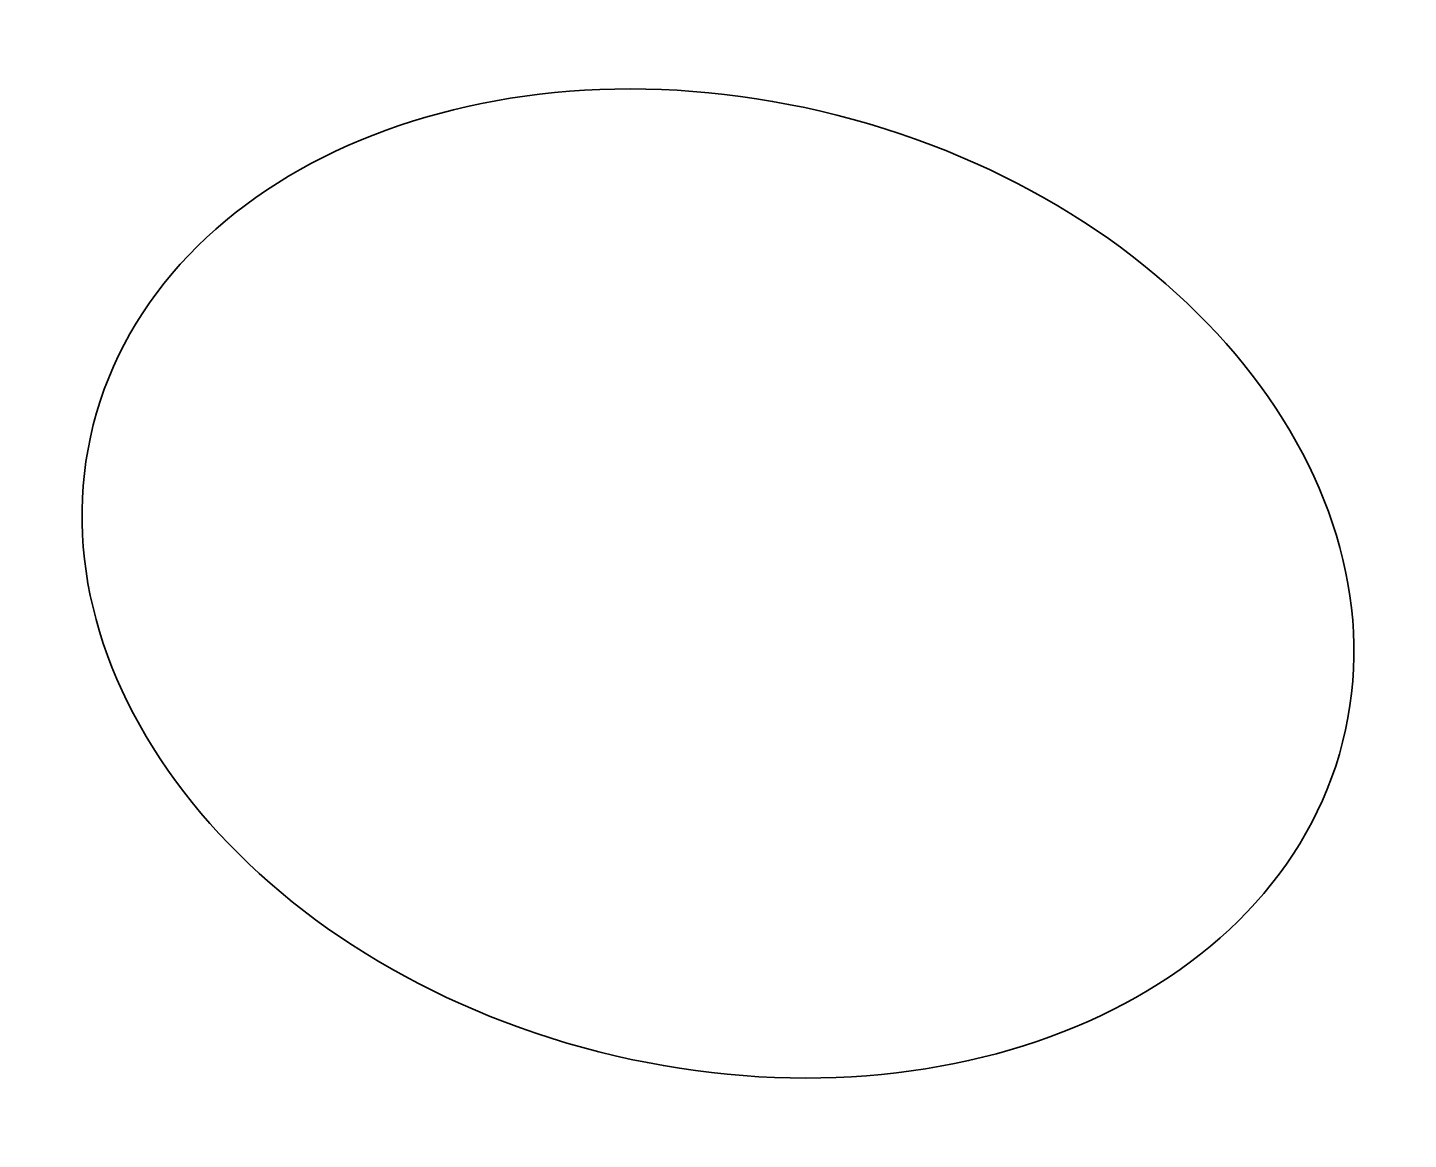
# Model space of a CAD drawing. Header units: millimetres. Extents: x -79.5 to -58.1, y 20.6 to 37.9.
import ezdxf

# ---------------------------------------------------------------- set-up
doc = ezdxf.new("R2010")
doc.units = ezdxf.units.MM
doc.header["$LTSCALE"] = 50
doc.layers.add('Design Layer-1', color=7, linetype='Continuous')

msp = doc.modelspace()

# ---------------------------------------------------------------- linework, layer by layer
at = {"layer": 'Design Layer-1', "color": 7, "linetype": 'Continuous', "lineweight": 35, "transparency": 33554687}
msp.add_ellipse((-68.785, 29.223), major_axis=(-9.692, 2.462), ratio=0.75, dxfattribs=at)

doc.saveas('drawing.dxf')
